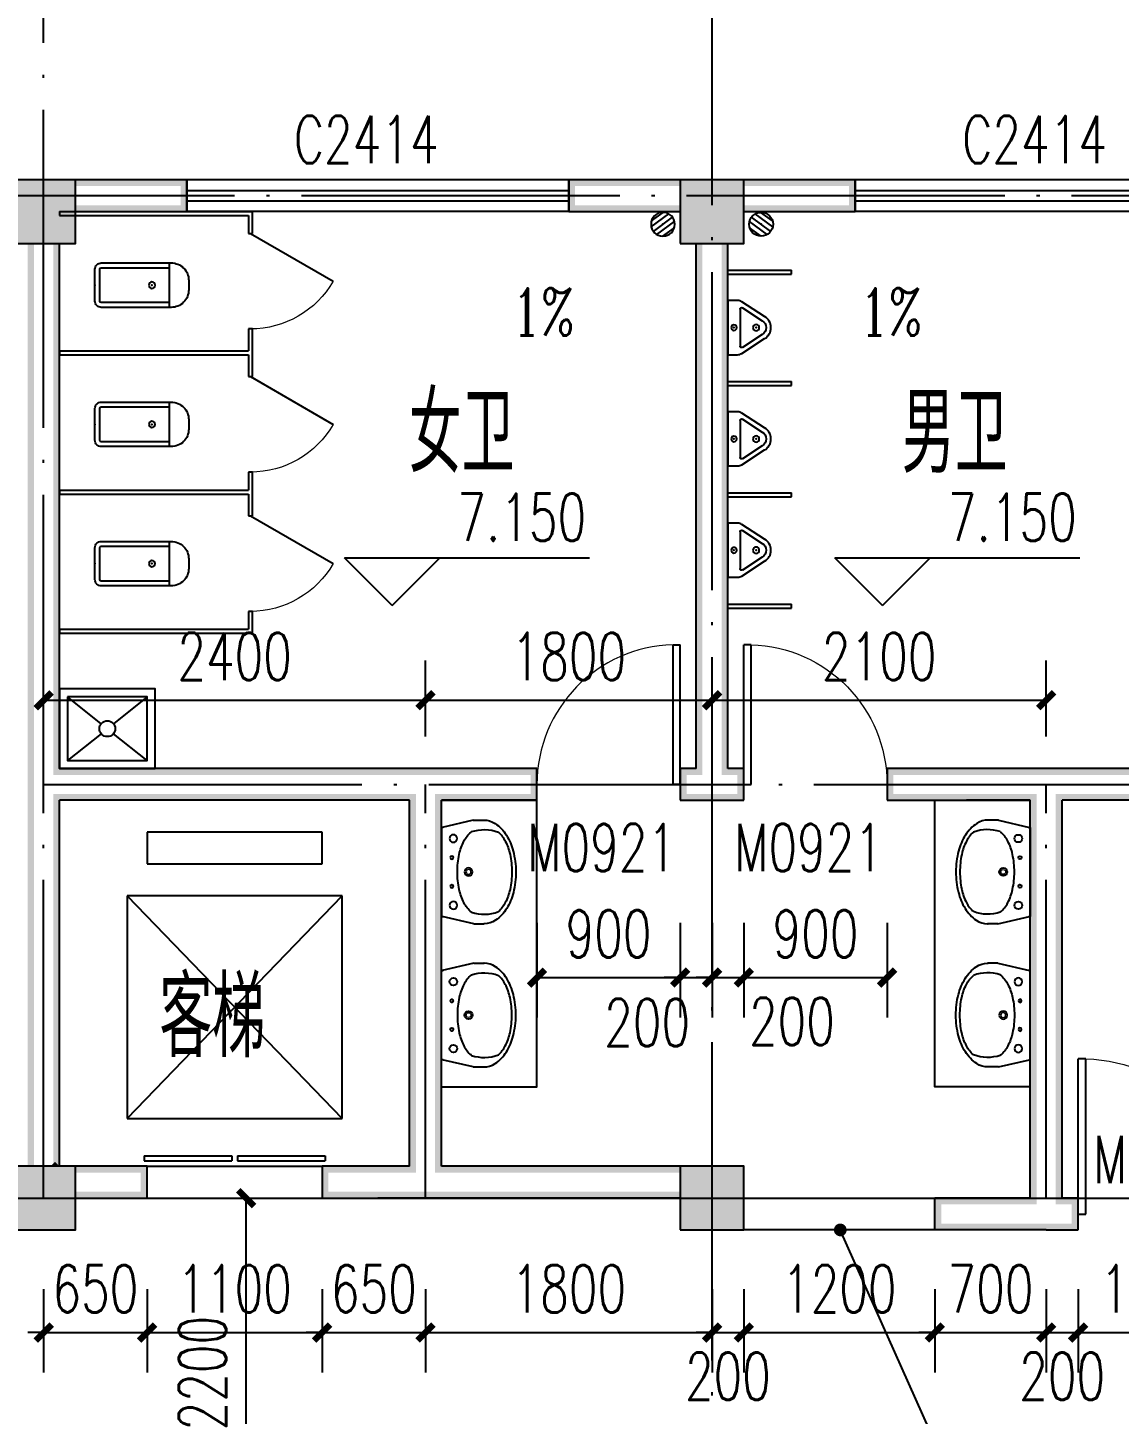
# Model space of a CAD drawing. Extents: x 5904849 to 6011887, y -826029 to -177002.
# Drawn here: x 5933714 to 5940573, y -473960 to -465246 of the extents above; entities that cross this region are included whole.
import ezdxf

# ---------------------------------------------------------------- set-up
doc = ezdxf.new("R2010")
doc.units = 0
doc.header["$LTSCALE"] = 1000
doc.header["$MEASUREMENT"] = 0
doc.linetypes.add('DOTE', pattern=[2.42, 2, -0.2, 0.02, -0.2])
doc.layers.get('0').update_dxf_attribs({"linetype": 'CONTINUOUS'})
doc.layers.get('Defpoints').update_dxf_attribs({"linetype": 'CONTINUOUS'})
for name, color, linetype in [('COLUMN', 9, 'CONTINUOUS'), ('DIM_ELEV', 3, 'CONTINUOUS'), ('DIM_LEAD', 3, 'CONTINUOUS'), ('DIM_SYMB', 3, 'CONTINUOUS'), ('DOTE', 252, 'CONTINUOUS'), ('LATRINE', 6, 'CONTINUOUS'), ('LVTRY', 6, 'CONTINUOUS'), ('PUB_DIM', 3, 'CONTINUOUS'), ('PUB_HATCH', 8, 'CONTINUOUS'), ('PUB_TEXT', 7, 'CONTINUOUS'), ('PUB_WALL', 9, 'CONTINUOUS'), ('STAIR', 5, 'CONTINUOUS'), ('WALL', 2, 'CONTINUOUS'), ('WINDOW', 4, 'CONTINUOUS'), ('WINDOW_TEXT', 7, 'CONTINUOUS'), ('排水', 221, 'CONTINUOUS')]:
    doc.layers.add(name, color=color, linetype=linetype)
doc.styles.add('_TCH_AXIS', font='COMPLEX', dxfattribs={"bigfont": 'GBCBIG'})
doc.styles.add('_TCH_DIM', font='SIMPLEX', dxfattribs={"bigfont": 'GBCBIG'})
doc.styles.add('_TCH_DIM_T3', font='SIMPLEX', dxfattribs={"width": 0.705882, "bigfont": 'GBCBIG'})
doc.styles.add('_TCH_WINDOW', font='SIMPLEX', dxfattribs={"height": 3.5, "bigfont": 'GBCBIG'})
doc.styles.add('schuco', font='sceie.shx', dxfattribs={"width": 0.7, "bigfont": 'sceic.shx'})
doc.dimstyles.new('_TCH_ARCH&&100', dxfattribs={"dimtxt": 297.5, "dimasz": 100, "dimexe": 250, "dimexo": 300, "dimgap": 126.25, "dimtad": 1, "dimdec": 0, "dimzin": 0, "dimdsep": 46, "dimtxsty": '_TCH_DIM_T3', "dimblk": 'ARCHTICK', "dimcen": 0.09, "dimclrt": 7, "dimazin": 2, "dimtfac": 1, "dimtdec": 0, "dimtix": 1, "dimtmove": 2, "dimatfit": 3, "dimfxl": 0, "dimtolj": 1, "dimtzin": 0, "dimarcsym": 0})

# ---------------------------------------------------------------- blocks, each defined once
blk = doc.blocks.new('_ArchTick')
at = {"color": 0, "linetype": 'ByBlock', "const_width": 0.4}
blk.add_lwpolyline([(-0.5, -0.5), (0.5, 0.5)], dxfattribs=at)
blk = doc.blocks.new('*D868')
at = {"layer": 'Defpoints', "color": 0}
for p in [(5934464.3, -472601.4), (5935087.5, -472601.4), (5934464.3, -474801.4)]:
    blk.add_point(p, dxfattribs=at)
at = {"layer": 'PUB_DIM', "color": 0, "lineweight": -2}
for p, q in [((5934764.3, -472601.4), (5935337.5, -472601.4)), ((5935087.5, -474801.4), (5935087.5, -472601.4)), ((5934764.3, -474801.4), (5935337.5, -474801.4))]:
    blk.add_line(p, q, dxfattribs=at)
at = {"layer": 'PUB_DIM', "color": 0, "lineweight": -2, "xscale": 100, "yscale": 100, "zscale": 100}
for p, rotation in [((5935087.5, -472601.4), 90), ((5935087.5, -474801.4), 270)]:
    blk.add_blockref('_ArchTick', p, dxfattribs=dict(at, rotation=rotation))
at = {"layer": 'PUB_DIM', "color": 7, "insert": (5934812.5, -473701.4), "char_height": 297.5, "attachment_point": 5, "rotation": 90, "style": '_TCH_DIM_T3'}
blk.add_mtext('\\A1;2200', dxfattribs=at)
blk = doc.blocks.new('*D881')
at = {"layer": 'Defpoints', "color": 0}
for p in [(5933814.3, -472872.9), (5934464.3, -472872.9), (5934464.3, -473446.3)]:
    blk.add_point(p, dxfattribs=at)
at = {"layer": 'PUB_DIM', "color": 0, "lineweight": -2}
for p, q in [((5933814.3, -473172.9), (5933814.3, -473696.3)), ((5934464.3, -473172.9), (5934464.3, -473696.3)), ((5933814.3, -473446.3), (5933714.3, -473446.3)), ((5933814.3, -473446.3), (5934464.3, -473446.3)), ((5934464.3, -473446.3), (5934564.3, -473446.3))]:
    blk.add_line(p, q, dxfattribs=at)
at = {"layer": 'PUB_DIM', "color": 0, "lineweight": -2, "xscale": 100, "yscale": 100, "zscale": 100}
blk.add_blockref('_ArchTick', (5933814.3, -473446.3), dxfattribs=at)
at = {"layer": 'PUB_DIM', "color": 0, "lineweight": -2, "xscale": 100, "yscale": 100, "zscale": 100, "rotation": 180}
blk.add_blockref('_ArchTick', (5934464.3, -473446.3), dxfattribs=at)
at = {"layer": 'PUB_DIM', "color": 7, "insert": (5934139.3, -473171.3), "char_height": 297.5, "attachment_point": 5, "style": '_TCH_DIM_T3'}
blk.add_mtext('\\A1;650', dxfattribs=at)
blk = doc.blocks.new('*D882')
at = {"layer": 'Defpoints', "color": 0}
for p in [(5934464.3, -472872.9), (5935564.3, -472872.9), (5935564.3, -473446.3)]:
    blk.add_point(p, dxfattribs=at)
at = {"layer": 'PUB_DIM', "color": 0, "lineweight": -2}
for p, q in [((5934464.3, -473172.9), (5934464.3, -473696.3)), ((5935564.3, -473172.9), (5935564.3, -473696.3)), ((5934464.3, -473446.3), (5935564.3, -473446.3))]:
    blk.add_line(p, q, dxfattribs=at)
at = {"layer": 'PUB_DIM', "color": 0, "lineweight": -2, "xscale": 100, "yscale": 100, "zscale": 100, "rotation": 180}
blk.add_blockref('_ArchTick', (5934464.3, -473446.3), dxfattribs=at)
at = {"layer": 'PUB_DIM', "color": 0, "lineweight": -2, "xscale": 100, "yscale": 100, "zscale": 100}
blk.add_blockref('_ArchTick', (5935564.3, -473446.3), dxfattribs=at)
at = {"layer": 'PUB_DIM', "color": 7, "insert": (5935014.3, -473171.3), "char_height": 297.5, "attachment_point": 5, "style": '_TCH_DIM_T3'}
blk.add_mtext('\\A1;1100', dxfattribs=at)
blk = doc.blocks.new('*D883')
at = {"layer": 'Defpoints', "color": 0}
for p in [(5935564.3, -472872.9), (5936214.3, -472872.9), (5936214.3, -473446.3)]:
    blk.add_point(p, dxfattribs=at)
at = {"layer": 'PUB_DIM', "color": 0, "lineweight": -2}
for p, q in [((5935564.3, -473172.9), (5935564.3, -473696.3)), ((5936214.3, -473172.9), (5936214.3, -473696.3)), ((5935564.3, -473446.3), (5935464.3, -473446.3)), ((5935564.3, -473446.3), (5936214.3, -473446.3)), ((5936214.3, -473446.3), (5936314.3, -473446.3))]:
    blk.add_line(p, q, dxfattribs=at)
at = {"layer": 'PUB_DIM', "color": 0, "lineweight": -2, "xscale": 100, "yscale": 100, "zscale": 100}
blk.add_blockref('_ArchTick', (5935564.3, -473446.3), dxfattribs=at)
at = {"layer": 'PUB_DIM', "color": 0, "lineweight": -2, "xscale": 100, "yscale": 100, "zscale": 100, "rotation": 180}
blk.add_blockref('_ArchTick', (5936214.3, -473446.3), dxfattribs=at)
at = {"layer": 'PUB_DIM', "color": 7, "insert": (5935889.3, -473171.3), "char_height": 297.5, "attachment_point": 5, "style": '_TCH_DIM_T3'}
blk.add_mtext('\\A1;650', dxfattribs=at)
blk = doc.blocks.new('*D884')
at = {"layer": 'Defpoints', "color": 0}
for p in [(5936214.3, -472872.9), (5938014.3, -472872.9), (5938014.3, -473446.3)]:
    blk.add_point(p, dxfattribs=at)
at = {"layer": 'PUB_DIM', "color": 0, "lineweight": -2}
for p, q in [((5936214.3, -473172.9), (5936214.3, -473696.3)), ((5938014.3, -473172.9), (5938014.3, -473696.3)), ((5936214.3, -473446.3), (5938014.3, -473446.3))]:
    blk.add_line(p, q, dxfattribs=at)
at = {"layer": 'PUB_DIM', "color": 0, "lineweight": -2, "xscale": 100, "yscale": 100, "zscale": 100, "rotation": 180}
blk.add_blockref('_ArchTick', (5936214.3, -473446.3), dxfattribs=at)
at = {"layer": 'PUB_DIM', "color": 0, "lineweight": -2, "xscale": 100, "yscale": 100, "zscale": 100}
blk.add_blockref('_ArchTick', (5938014.3, -473446.3), dxfattribs=at)
at = {"layer": 'PUB_DIM', "color": 7, "insert": (5937114.3, -473171.3), "char_height": 297.5, "attachment_point": 5, "style": '_TCH_DIM_T3'}
blk.add_mtext('\\A1;1800', dxfattribs=at)
blk = doc.blocks.new('*D885')
at = {"layer": 'Defpoints', "color": 0}
for p in [(5938014.3, -472872.9), (5938214.3, -472872.9), (5938214.3, -473446.3)]:
    blk.add_point(p, dxfattribs=at)
at = {"layer": 'PUB_DIM', "color": 0, "lineweight": -2}
for p, q in [((5938014.3, -473172.9), (5938014.3, -473696.3)), ((5938214.3, -473172.9), (5938214.3, -473696.3)), ((5938014.3, -473446.3), (5937914.3, -473446.3)), ((5938014.3, -473446.3), (5938214.3, -473446.3)), ((5938214.3, -473446.3), (5938314.3, -473446.3))]:
    blk.add_line(p, q, dxfattribs=at)
at = {"layer": 'PUB_DIM', "color": 0, "lineweight": -2, "xscale": 100, "yscale": 100, "zscale": 100}
blk.add_blockref('_ArchTick', (5938014.3, -473446.3), dxfattribs=at)
at = {"layer": 'PUB_DIM', "color": 0, "lineweight": -2, "xscale": 100, "yscale": 100, "zscale": 100, "rotation": 180}
blk.add_blockref('_ArchTick', (5938214.3, -473446.3), dxfattribs=at)
at = {"layer": 'PUB_DIM', "color": 7, "insert": (5938114.3, -473721.3), "char_height": 297.5, "attachment_point": 5, "style": '_TCH_DIM_T3'}
blk.add_mtext('\\A1;200', dxfattribs=at)
blk = doc.blocks.new('*D886')
at = {"layer": 'Defpoints', "color": 0}
for p in [(5938214.3, -472872.9), (5939414.3, -472872.9), (5939414.3, -473446.3)]:
    blk.add_point(p, dxfattribs=at)
at = {"layer": 'PUB_DIM', "color": 0, "lineweight": -2}
for p, q in [((5938214.3, -473172.9), (5938214.3, -473696.3)), ((5939414.3, -473172.9), (5939414.3, -473696.3)), ((5938214.3, -473446.3), (5939414.3, -473446.3))]:
    blk.add_line(p, q, dxfattribs=at)
at = {"layer": 'PUB_DIM', "color": 0, "lineweight": -2, "xscale": 100, "yscale": 100, "zscale": 100, "rotation": 180}
blk.add_blockref('_ArchTick', (5938214.3, -473446.3), dxfattribs=at)
at = {"layer": 'PUB_DIM', "color": 0, "lineweight": -2, "xscale": 100, "yscale": 100, "zscale": 100}
blk.add_blockref('_ArchTick', (5939414.3, -473446.3), dxfattribs=at)
at = {"layer": 'PUB_DIM', "color": 7, "insert": (5938814.3, -473171.3), "char_height": 297.5, "attachment_point": 5, "style": '_TCH_DIM_T3'}
blk.add_mtext('\\A1;1200', dxfattribs=at)
blk = doc.blocks.new('*D887')
at = {"layer": 'Defpoints', "color": 0}
for p in [(5939414.3, -472872.9), (5940114.3, -472872.9), (5940114.3, -473446.3)]:
    blk.add_point(p, dxfattribs=at)
at = {"layer": 'PUB_DIM', "color": 0, "lineweight": -2}
for p, q in [((5939414.3, -473172.9), (5939414.3, -473696.3)), ((5940114.3, -473172.9), (5940114.3, -473696.3)), ((5939414.3, -473446.3), (5939314.3, -473446.3)), ((5939414.3, -473446.3), (5940114.3, -473446.3)), ((5940114.3, -473446.3), (5940214.3, -473446.3))]:
    blk.add_line(p, q, dxfattribs=at)
at = {"layer": 'PUB_DIM', "color": 0, "lineweight": -2, "xscale": 100, "yscale": 100, "zscale": 100}
blk.add_blockref('_ArchTick', (5939414.3, -473446.3), dxfattribs=at)
at = {"layer": 'PUB_DIM', "color": 0, "lineweight": -2, "xscale": 100, "yscale": 100, "zscale": 100, "rotation": 180}
blk.add_blockref('_ArchTick', (5940114.3, -473446.3), dxfattribs=at)
at = {"layer": 'PUB_DIM', "color": 7, "insert": (5939764.3, -473171.3), "char_height": 297.5, "attachment_point": 5, "style": '_TCH_DIM_T3'}
blk.add_mtext('\\A1;700', dxfattribs=at)
blk = doc.blocks.new('*D888')
at = {"layer": 'Defpoints', "color": 0}
for p in [(5940114.3, -472872.9), (5940314.3, -472872.9), (5940314.3, -473446.3)]:
    blk.add_point(p, dxfattribs=at)
at = {"layer": 'PUB_DIM', "color": 0, "lineweight": -2}
for p, q in [((5940114.3, -473172.9), (5940114.3, -473696.3)), ((5940314.3, -473172.9), (5940314.3, -473696.3)), ((5940114.3, -473446.3), (5940014.3, -473446.3)), ((5940114.3, -473446.3), (5940314.3, -473446.3)), ((5940314.3, -473446.3), (5940414.3, -473446.3))]:
    blk.add_line(p, q, dxfattribs=at)
at = {"layer": 'PUB_DIM', "color": 0, "lineweight": -2, "xscale": 100, "yscale": 100, "zscale": 100}
blk.add_blockref('_ArchTick', (5940114.3, -473446.3), dxfattribs=at)
at = {"layer": 'PUB_DIM', "color": 0, "lineweight": -2, "xscale": 100, "yscale": 100, "zscale": 100, "rotation": 180}
blk.add_blockref('_ArchTick', (5940314.3, -473446.3), dxfattribs=at)
at = {"layer": 'PUB_DIM', "color": 7, "insert": (5940214.3, -473721.3), "char_height": 297.5, "attachment_point": 5, "style": '_TCH_DIM_T3'}
blk.add_mtext('\\A1;200', dxfattribs=at)
blk = doc.blocks.new('*D889')
at = {"layer": 'Defpoints', "color": 0}
for p in [(5940314.3, -472872.9), (5941314.3, -472872.9), (5941314.3, -473446.3)]:
    blk.add_point(p, dxfattribs=at)
at = {"layer": 'PUB_DIM', "color": 0, "lineweight": -2}
for p, q in [((5940314.3, -473172.9), (5940314.3, -473696.3)), ((5941314.3, -473172.9), (5941314.3, -473696.3)), ((5940314.3, -473446.3), (5941314.3, -473446.3))]:
    blk.add_line(p, q, dxfattribs=at)
at = {"layer": 'PUB_DIM', "color": 0, "lineweight": -2, "xscale": 100, "yscale": 100, "zscale": 100, "rotation": 180}
blk.add_blockref('_ArchTick', (5940314.3, -473446.3), dxfattribs=at)
at = {"layer": 'PUB_DIM', "color": 0, "lineweight": -2, "xscale": 100, "yscale": 100, "zscale": 100}
blk.add_blockref('_ArchTick', (5941314.3, -473446.3), dxfattribs=at)
at = {"layer": 'PUB_DIM', "color": 7, "insert": (5940814.3, -473171.3), "char_height": 297.5, "attachment_point": 5, "style": '_TCH_DIM_T3'}
blk.add_mtext('\\A1;1000', dxfattribs=at)
blk = doc.blocks.new('*D942')
at = {"layer": 'Defpoints', "color": 0}
for p in [(5936914.3, -470571.8), (5937814.3, -470571.8), (5937814.3, -471215.5)]:
    blk.add_point(p, dxfattribs=at)
at = {"layer": 'PUB_DIM', "color": 0, "lineweight": -2}
for p, q in [((5936914.3, -470871.8), (5936914.3, -471465.5)), ((5937814.3, -470871.8), (5937814.3, -471465.5)), ((5936914.3, -471215.5), (5937814.3, -471215.5))]:
    blk.add_line(p, q, dxfattribs=at)
at = {"layer": 'PUB_DIM', "color": 0, "lineweight": -2, "xscale": 100, "yscale": 100, "zscale": 100, "rotation": 180}
blk.add_blockref('_ArchTick', (5936914.3, -471215.5), dxfattribs=at)
at = {"layer": 'PUB_DIM', "color": 0, "lineweight": -2, "xscale": 100, "yscale": 100, "zscale": 100}
blk.add_blockref('_ArchTick', (5937814.3, -471215.5), dxfattribs=at)
at = {"layer": 'PUB_DIM', "color": 7, "insert": (5937364.3, -470940.5), "char_height": 297.5, "attachment_point": 5, "style": '_TCH_DIM_T3'}
blk.add_mtext('\\A1;900', dxfattribs=at)
blk = doc.blocks.new('*D943')
at = {"layer": 'Defpoints', "color": 0}
for p in [(5937814.3, -470571.8), (5938014.3, -470571.8), (5938014.3, -471215.5)]:
    blk.add_point(p, dxfattribs=at)
at = {"layer": 'PUB_DIM', "color": 0, "lineweight": -2}
for p, q in [((5937814.3, -470871.8), (5937814.3, -471465.5)), ((5938014.3, -470871.8), (5938014.3, -471465.5)), ((5937814.3, -471215.5), (5937714.3, -471215.5)), ((5937814.3, -471215.5), (5938014.3, -471215.5)), ((5938014.3, -471215.5), (5938114.3, -471215.5))]:
    blk.add_line(p, q, dxfattribs=at)
at = {"layer": 'PUB_DIM', "color": 0, "lineweight": -2, "xscale": 100, "yscale": 100, "zscale": 100}
blk.add_blockref('_ArchTick', (5937814.3, -471215.5), dxfattribs=at)
at = {"layer": 'PUB_DIM', "color": 0, "lineweight": -2, "xscale": 100, "yscale": 100, "zscale": 100, "rotation": 180}
blk.add_blockref('_ArchTick', (5938014.3, -471215.5), dxfattribs=at)
at = {"layer": 'PUB_DIM', "color": 7, "insert": (5937606.2, -471498.6), "char_height": 297.5, "attachment_point": 5, "style": '_TCH_DIM_T3'}
blk.add_mtext('\\A1;200', dxfattribs=at)
blk = doc.blocks.new('*D944')
at = {"layer": 'Defpoints', "color": 0}
for p in [(5938014.3, -470571.8), (5938214.3, -470571.8), (5938214.3, -471215.5)]:
    blk.add_point(p, dxfattribs=at)
at = {"layer": 'PUB_DIM', "color": 0, "lineweight": -2}
for p, q in [((5938014.3, -470871.8), (5938014.3, -471465.5)), ((5938214.3, -470871.8), (5938214.3, -471465.5)), ((5938014.3, -471215.5), (5937914.3, -471215.5)), ((5938014.3, -471215.5), (5938214.3, -471215.5)), ((5938214.3, -471215.5), (5938314.3, -471215.5))]:
    blk.add_line(p, q, dxfattribs=at)
at = {"layer": 'PUB_DIM', "color": 0, "lineweight": -2, "xscale": 100, "yscale": 100, "zscale": 100}
blk.add_blockref('_ArchTick', (5938014.3, -471215.5), dxfattribs=at)
at = {"layer": 'PUB_DIM', "color": 0, "lineweight": -2, "xscale": 100, "yscale": 100, "zscale": 100, "rotation": 180}
blk.add_blockref('_ArchTick', (5938214.3, -471215.5), dxfattribs=at)
at = {"layer": 'PUB_DIM', "color": 7, "insert": (5938516.6, -471490.5), "char_height": 297.5, "attachment_point": 5, "style": '_TCH_DIM_T3'}
blk.add_mtext('\\A1;200', dxfattribs=at)
blk = doc.blocks.new('*D945')
at = {"layer": 'Defpoints', "color": 0}
for p in [(5938214.3, -470571.8), (5939114.3, -470571.8), (5939114.3, -471215.5)]:
    blk.add_point(p, dxfattribs=at)
at = {"layer": 'PUB_DIM', "color": 0, "lineweight": -2}
for p, q in [((5938214.3, -470871.8), (5938214.3, -471465.5)), ((5939114.3, -470871.8), (5939114.3, -471465.5)), ((5938214.3, -471215.5), (5939114.3, -471215.5))]:
    blk.add_line(p, q, dxfattribs=at)
at = {"layer": 'PUB_DIM', "color": 0, "lineweight": -2, "xscale": 100, "yscale": 100, "zscale": 100, "rotation": 180}
blk.add_blockref('_ArchTick', (5938214.3, -471215.5), dxfattribs=at)
at = {"layer": 'PUB_DIM', "color": 0, "lineweight": -2, "xscale": 100, "yscale": 100, "zscale": 100}
blk.add_blockref('_ArchTick', (5939114.3, -471215.5), dxfattribs=at)
at = {"layer": 'PUB_DIM', "color": 7, "insert": (5938664.3, -470940.5), "char_height": 297.5, "attachment_point": 5, "style": '_TCH_DIM_T3'}
blk.add_mtext('\\A1;900', dxfattribs=at)
blk = doc.blocks.new('*D955')
at = {"layer": 'Defpoints', "color": 0}
for p in [(5936214.3, -469472.4), (5933814.3, -470001.4), (5936214.3, -470001.4)]:
    blk.add_point(p, dxfattribs=at)
at = {"layer": 'PUB_DIM', "color": 0, "lineweight": -2}
for p, q in [((5933814.3, -469701.4), (5933814.3, -469222.4)), ((5936214.3, -469701.4), (5936214.3, -469222.4)), ((5933814.3, -469472.4), (5936214.3, -469472.4))]:
    blk.add_line(p, q, dxfattribs=at)
at = {"layer": 'PUB_DIM', "color": 0, "lineweight": -2, "xscale": 100, "yscale": 100, "zscale": 100, "rotation": 180}
blk.add_blockref('_ArchTick', (5933814.3, -469472.4), dxfattribs=at)
at = {"layer": 'PUB_DIM', "color": 0, "lineweight": -2, "xscale": 100, "yscale": 100, "zscale": 100}
blk.add_blockref('_ArchTick', (5936214.3, -469472.4), dxfattribs=at)
at = {"layer": 'PUB_DIM', "color": 7, "insert": (5935014.3, -469197.4), "char_height": 297.5, "attachment_point": 5, "style": '_TCH_DIM_T3'}
blk.add_mtext('\\A1;2400', dxfattribs=at)
blk = doc.blocks.new('*D956')
at = {"layer": 'Defpoints', "color": 0}
for p in [(5938014.3, -469472.4), (5936214.3, -470001.4), (5938014.3, -470001.4)]:
    blk.add_point(p, dxfattribs=at)
at = {"layer": 'PUB_DIM', "color": 0, "lineweight": -2}
for p, q in [((5936214.3, -469701.4), (5936214.3, -469222.4)), ((5938014.3, -469701.4), (5938014.3, -469222.4)), ((5936214.3, -469472.4), (5938014.3, -469472.4))]:
    blk.add_line(p, q, dxfattribs=at)
at = {"layer": 'PUB_DIM', "color": 0, "lineweight": -2, "xscale": 100, "yscale": 100, "zscale": 100, "rotation": 180}
blk.add_blockref('_ArchTick', (5936214.3, -469472.4), dxfattribs=at)
at = {"layer": 'PUB_DIM', "color": 0, "lineweight": -2, "xscale": 100, "yscale": 100, "zscale": 100}
blk.add_blockref('_ArchTick', (5938014.3, -469472.4), dxfattribs=at)
at = {"layer": 'PUB_DIM', "color": 7, "insert": (5937114.3, -469197.4), "char_height": 297.5, "attachment_point": 5, "style": '_TCH_DIM_T3'}
blk.add_mtext('\\A1;1800', dxfattribs=at)
blk = doc.blocks.new('*D957')
at = {"layer": 'Defpoints', "color": 0}
for p in [(5940114.3, -469472.4), (5938014.3, -470001.4), (5940114.3, -470001.4)]:
    blk.add_point(p, dxfattribs=at)
at = {"layer": 'PUB_DIM', "color": 0, "lineweight": -2}
for p, q in [((5938014.3, -469701.4), (5938014.3, -469222.4)), ((5940114.3, -469701.4), (5940114.3, -469222.4)), ((5938014.3, -469472.4), (5940114.3, -469472.4))]:
    blk.add_line(p, q, dxfattribs=at)
at = {"layer": 'PUB_DIM', "color": 0, "lineweight": -2, "xscale": 100, "yscale": 100, "zscale": 100, "rotation": 180}
blk.add_blockref('_ArchTick', (5938014.3, -469472.4), dxfattribs=at)
at = {"layer": 'PUB_DIM', "color": 0, "lineweight": -2, "xscale": 100, "yscale": 100, "zscale": 100}
blk.add_blockref('_ArchTick', (5940114.3, -469472.4), dxfattribs=at)
at = {"layer": 'PUB_DIM', "color": 7, "insert": (5939064.3, -469197.4), "char_height": 297.5, "attachment_point": 5, "style": '_TCH_DIM_T3'}
blk.add_mtext('\\A1;2100', dxfattribs=at)
blk = doc.blocks.new('_FZH')
blk.add_lwpolyline([(-0.5, -0.5), (0.5, -0.5), (0.5, 0.5), (-0.5, 0.5)], close=True)
at = {"layer": 'PUB_HATCH'}
blk.add_solid([(-0.5, -0.5), (0.5, -0.5), (-0.5, 0.5), (0.5, 0.5)], dxfattribs=at)
blk = doc.blocks.new('$DorLib2D$00000001')
for p, q in [((0.45, 0.975), (0.5, 0.975)), ((0.45, 0), (0.45, 0.975)), ((0.5, 0), (0.5, 0.975)), ((0.5, 0), (0.45, 0))]:
    blk.add_line(p, q)
at = {"lineweight": 13}
blk.add_arc((0.475, 0), 0.975, 91.46928, 180, dxfattribs=at)
blk = doc.blocks.new('$WINLIB2D$00000001')
at = {"color": 0}
for points in [[(-0.5, 0.5), (-0.5, -0.5)], [(-0.5, 0.5), (0.5, 0.5)], [(0.5, -0.5), (0.5, 0.5)], [(0.5, 0.1667), (-0.5, 0.1667)], [(0.5, -0.1667), (-0.5, -0.1667)], [(-0.5, -0.5), (0.5, -0.5)]]:
    blk.add_lwpolyline(points, dxfattribs=at)
blk = doc.blocks.new('$TCHSYS$LDOR22D')
for p, q in [((-0.5167, 0.8333), (-0.0167, 0.8333)), ((-0.5167, 0.8333), (-0.5167, 0.6667)), ((-0.0167, 0.8333), (-0.0167, 0.6667)), ((0.0167, 0.8333), (0.0167, 0.6667)), ((0.0167, 0.8333), (0.5167, 0.8333)), ((0.5167, 0.8333), (0.5167, 0.6667)), ((-0.5167, 0.6667), (-0.0167, 0.6667)), ((0.0167, 0.6667), (0.5167, 0.6667)), ((-0.5, 0.5), (0.5, 0.5))]:
    blk.add_line(p, q)
blk = doc.blocks.new('_LV12')
for p, q in [((-250, -50), (-39, -218.8)), ((39, -218.8), (250, -50)), ((-250, -450), (-39, -281.2)), ((39, -281.2), (250, -450))]:
    blk.add_line(p, q)
for points in [[(300, -500), (300, 0), (-300, 0), (-300, -500)], [(250, -450), (250, -50), (-250, -50), (-250, -450)]]:
    blk.add_lwpolyline(points, close=True)
blk.add_circle((0, -250), 50)
blk = doc.blocks.new('$plan$00000344')
for p, q in [((-280, -10), (-280, 0)), ((280, 0), (280, -10)), ((-250.5, -188.9), (-250.5, -185.7)), ((-247.8, -182.8), (-250.2, -184.9))]:
    blk.add_line(p, q)
for points in [[(-280, 0), (280, 0)], [(-325.7, -199.5), (-280, -5)], [(325.7, -203.7), (280, -5)]]:
    blk.add_lwpolyline(points)
for points in [[(253, -188.3, 0.098208), (193.2, -140.8, 0.066287), (110.4, -111.4, 0.052428), (0, -99.8, 0.052428), (-110.4, -111.4, 0.066287), (-193.2, -140.8, 0.093876), (-250.8, -185.7, 0.171377)], [(-325.7, -199.5, 0.008223), (-325.7, -203.7, 0.149285)], [(-325.7, -265.7, 0.149285), (-304.4, -336.6, 0.107079), (-230.9, -407.7, 0.075625), (-131, -450.5, 0.062436), (-0.8, -467.3, 0.062436), (129.6, -451.5, 0.075625), (229.8, -409.6, 0.107079), (303.8, -339.1, 0.149285), (325.7, -268.3, 0.005205), (325.7, -265.7, 0.086596)], [(-249.5, -357.7, 0.091341), (-193.2, -401.2, 0.066287), (-110.4, -430.6, 0.052428), (0, -442.2, 0.052428), (110.4, -430.6, 0.066287), (193.2, -401.2, 0.091756), (249.7, -357.5, 0.171377)]]:
    blk.add_lwpolyline(points, format="xyb")
at = {"flags": 128}
for points in [[(-325.7, -203.7), (-325.7, -268.3)], [(325.7, -203.7), (325.7, -268.3)]]:
    blk.add_lwpolyline(points, dxfattribs=at)
for points in [[(-253, -188.3, 0.172546), (-249.7, -357.5, 0.726395)], [(253, -188.3, -0.172546), (249.7, -357.5, -0.726395)]]:
    blk.add_lwpolyline(points, format="xyb", dxfattribs=at)
for centre, radius in [((-210, -75), 24), ((-210, -75), 24), ((-210, -75), 24), ((-90, -65), 10), ((90, -65), 10), ((210, -75), 24), ((0, -170), 25)]:
    blk.add_circle(centre, radius)
at = {"lineweight": 13}
blk.add_circle((0, -170), 15, dxfattribs=at)
blk.add_arc((-249.5, -185.7), 1, 131.32236, 180)
blk = doc.blocks.new('$lvtry$00000200')
at = {"color": 0}
for p, q in [((-109.8, -40), (-109.8, -469.7)), ((99.8, -30), (-99.8, -30)), ((109.8, -469.7), (109.8, -40))]:
    blk.add_line(p, q, dxfattribs=at)
blk.add_lwpolyline([(99.8, 0), (-99.8, 0, 0.414214), (-139.8, -40), (-139.8, -479.7, 0.414214), (-29.8, -589.7), (29.8, -589.7, 0.414214), (139.8, -479.7), (139.8, -40, 0.414214)], format="xyb", close=True, dxfattribs=at)
blk.add_lwpolyline([(139.8, -469.7), (-139.8, -469.7)], dxfattribs=at)
blk.add_circle((0, -358.6), 20, dxfattribs=at)
for centre, start, end in [((-99.8, -40), 90, 180), ((99.8, -40), 0, 90)]:
    blk.add_arc(centre, 10, start, end, dxfattribs=at)
for p in [(0, 0), (0, -358.6)]:
    blk.add_point(p, dxfattribs=at)
blk = doc.blocks.new('$TCHSYS$APDOOR2D')
blk.add_line((0.5, 0), (0, 0.866))
at = {"lineweight": 13}
blk.add_arc((0.5, 0), 1, 120, 180, dxfattribs=at)
blk = doc.blocks.new('$lvtry$00000221')
at = {"color": 0}
for p, q in [((-115.8, -76), (115.8, -76)), ((-124.2, -91.5), (-43.3, -215.6)), ((43.3, -215.6), (124.2, -91.5))]:
    blk.add_line(p, q, dxfattribs=at)
blk.add_lwpolyline([(69.3, -230.6, -0.57735), (-69.3, -230.6), (-161.9, -88.4, -0.145378), (-170, -61.1), (-170, 0), (170, 0), (170, -61.1, -0.145378), (161.9, -88.4)], format="xyb", close=True, dxfattribs=at)
for centre, radius in [((0, -38), 17.7), ((0, -177), 20)]:
    blk.add_circle(centre, radius, dxfattribs=at)
for centre, radius, start, end in [((-115.8, -86), 10, 90, 213.0863), ((115.8, -86), 10, 326.9137, 90), ((0, -190.6), 50, 210, 330)]:
    blk.add_arc(centre, radius, start, end, dxfattribs=at)
for p in [(0, -38), (0, -177)]:
    blk.add_point(p, dxfattribs=at)
blk = doc.blocks.new('$lvtry$00000171')
at = {"layer": '排水'}
for p, q in [((-74.2, 10.6), (-10.6, 74.2)), ((-69.8, -27.4), (27.4, 69.8)), ((-53, -53), (53, 53)), ((-27.4, -69.8), (69.8, 27.4)), ((10.6, -74.2), (74.2, -10.6))]:
    blk.add_line(p, q, dxfattribs=at)
blk.add_circle((0, 0), 75, dxfattribs=at)
blk.add_point((0, 0), dxfattribs=at)

msp = doc.modelspace()

# ---------------------------------------------------------------- hatches: boundary and pattern name
at = {"layer": 'PUB_WALL', "linetype": 'ByBlock'}
for points in [[(5934014.3, -466201.4), (5933614.3, -466201.4), (5933654.3, -466241.4), (5933974.3, -466241.4)], [(5934014.3, -466601.4), (5934014.3, -466201.4), (5933974.3, -466241.4), (5933974.3, -466561.4)], [(5934014.3, -466201.4), (5934014.3, -466241.4), (5934674.3, -466241.4), (5934714.3, -466201.4)], [(5934714.3, -466401.4), (5934714.3, -466201.4), (5934674.3, -466241.4), (5934674.3, -466361.4)], [(5937814.3, -466241.4), (5937814.3, -466201.4), (5937114.3, -466201.4), (5937154.3, -466241.4)], [(5937114.3, -466201.4), (5937114.3, -466401.4), (5937154.3, -466361.4), (5937154.3, -466241.4)], [(5938214.3, -466201.4), (5937814.3, -466201.4), (5937854.3, -466241.4), (5938174.3, -466241.4)], [(5937814.3, -466201.4), (5937814.3, -466601.4), (5937854.3, -466561.4), (5937854.3, -466241.4)], [(5938214.3, -466601.4), (5938214.3, -466201.4), (5938174.3, -466241.4), (5938174.3, -466561.4)], [(5938214.3, -466201.4), (5938214.3, -466241.4), (5938874.3, -466241.4), (5938914.3, -466201.4)], [(5938914.3, -466401.4), (5938914.3, -466201.4), (5938874.3, -466241.4), (5938874.3, -466361.4)], [(5934014.3, -466361.4), (5934014.3, -466401.4), (5934714.3, -466401.4), (5934674.3, -466361.4)], [(5937814.3, -466401.4), (5937814.3, -466361.4), (5937154.3, -466361.4), (5937114.3, -466401.4)], [(5938214.3, -466361.4), (5938214.3, -466401.4), (5938914.3, -466401.4), (5938874.3, -466361.4)], [(5933614.3, -466601.4), (5934014.3, -466601.4), (5933974.3, -466561.4), (5933654.3, -466561.4)], [(5933754.3, -466601.4), (5933714.3, -466601.4), (5933714.3, -470001.4), (5933754.3, -470001.4)], [(5933914.3, -466601.4), (5933874.3, -466601.4), (5933874.3, -469941.4), (5933914.3, -469901.4)], [(5937814.3, -466601.4), (5938214.3, -466601.4), (5938174.3, -466561.4), (5937854.3, -466561.4)], [(5937954.3, -466601.4), (5937914.3, -466601.4), (5937914.3, -469901.4), (5937954.3, -469941.4)], [(5938114.3, -466601.4), (5938074.3, -466601.4), (5938074.3, -469941.4), (5938114.3, -469901.4)], [(5935914.3, -469901.4), (5933914.3, -469901.4), (5933874.3, -469941.4), (5935914.3, -469941.4)], [(5936214.3, -469901.4), (5935914.3, -469901.4), (5935914.3, -469941.4), (5936214.3, -469941.4)], [(5936914.3, -469901.4), (5936214.3, -469901.4), (5936214.3, -469941.4), (5936874.3, -469941.4)], [(5936914.3, -470101.4), (5936914.3, -469901.4), (5936874.3, -469941.4), (5936874.3, -470061.4)], [(5937914.3, -469901.4), (5937814.3, -469901.4), (5937854.3, -469941.4), (5937954.3, -469941.4)], [(5937814.3, -469901.4), (5937814.3, -470101.4), (5937854.3, -470061.4), (5937854.3, -469941.4)], [(5938214.3, -469901.4), (5938114.3, -469901.4), (5938074.3, -469941.4), (5938174.3, -469941.4)], [(5938214.3, -470101.4), (5938214.3, -469901.4), (5938174.3, -469941.4), (5938174.3, -470061.4)], [(5939614.3, -469901.4), (5939114.3, -469901.4), (5939154.3, -469941.4), (5939614.3, -469941.4)], [(5939114.3, -469901.4), (5939114.3, -470101.4), (5939154.3, -470061.4), (5939154.3, -469941.4)], [(5940114.3, -469901.4), (5939614.3, -469901.4), (5939614.3, -469941.4), (5940114.3, -469941.4)], [(5942314.3, -469901.4), (5940114.3, -469901.4), (5940114.3, -469941.4), (5942354.3, -469941.4)], [(5933714.3, -472401.4), (5933754.3, -472401.4), (5933754.3, -470001.4), (5933714.3, -470001.4)], [(5935914.3, -470101.4), (5933914.3, -470101.4), (5933874.3, -470061.4), (5935914.3, -470061.4)], [(5933874.3, -472401.4), (5933914.3, -472401.4), (5933914.3, -470101.4), (5933874.3, -470061.4)], [(5936114.3, -470101.4), (5935914.3, -470101.4), (5935914.3, -470061.4), (5936154.3, -470061.4)], [(5936114.3, -472401.4), (5936114.3, -470101.4), (5936154.3, -470061.4), (5936154.3, -472441.4)], [(5936314.3, -472401.4), (5936314.3, -470101.4), (5936274.3, -470061.4), (5936274.3, -472441.4)], [(5936314.3, -470101.4), (5936914.3, -470101.4), (5936874.3, -470061.4), (5936274.3, -470061.4)], [(5937814.3, -470101.4), (5938014.3, -470101.4), (5938014.3, -470061.4), (5937854.3, -470061.4)], [(5938014.3, -470101.4), (5938214.3, -470101.4), (5938174.3, -470061.4), (5938014.3, -470061.4)], [(5939114.3, -470101.4), (5939614.3, -470101.4), (5939614.3, -470061.4), (5939154.3, -470061.4)], [(5940014.3, -470101.4), (5939614.3, -470101.4), (5939614.3, -470061.4), (5940054.3, -470061.4)], [(5940014.3, -472601.4), (5940014.3, -470101.4), (5940054.3, -470061.4), (5940054.3, -472641.4)], [(5940214.3, -472601.4), (5940214.3, -470101.4), (5940174.3, -470061.4), (5940174.3, -472641.4)], [(5942314.3, -470101.4), (5940214.3, -470101.4), (5940174.3, -470061.4), (5942354.3, -470061.4)], [(5934014.3, -472401.4), (5933614.3, -472401.4), (5933654.3, -472441.4), (5933974.3, -472441.4)], [(5933857.7, -472401.4), (5933914.3, -472401.4), (5933886, -472373.1)], [(5934014.3, -472801.4), (5934014.3, -472401.4), (5933974.3, -472441.4), (5933974.3, -472761.4)], [(5934014.3, -472401.4), (5934014.3, -472441.4), (5934424.3, -472441.4), (5934464.3, -472401.4)], [(5934464.3, -472601.4), (5934464.3, -472401.4), (5934424.3, -472441.4), (5934424.3, -472561.4)], [(5935914.3, -472401.4), (5935564.3, -472401.4), (5935604.3, -472441.4), (5935914.3, -472441.4)], [(5935564.3, -472401.4), (5935564.3, -472601.4), (5935604.3, -472561.4), (5935604.3, -472441.4)], [(5936114.3, -472401.4), (5935914.3, -472401.4), (5935914.3, -472441.4), (5936154.3, -472441.4)], [(5937814.3, -472441.4), (5937814.3, -472401.4), (5936314.3, -472401.4), (5936274.3, -472441.4)], [(5938214.3, -472401.4), (5937814.3, -472401.4), (5937854.3, -472441.4), (5938174.3, -472441.4)], [(5937814.3, -472401.4), (5937814.3, -472801.4), (5937854.3, -472761.4), (5937854.3, -472441.4)], [(5938214.3, -472801.4), (5938214.3, -472401.4), (5938174.3, -472441.4), (5938174.3, -472761.4)], [(5934014.3, -472561.4), (5934014.3, -472601.4), (5934464.3, -472601.4), (5934424.3, -472561.4)], [(5935564.3, -472601.4), (5935914.3, -472601.4), (5935914.3, -472561.4), (5935604.3, -472561.4)], [(5936214.3, -472601.4), (5935914.3, -472601.4), (5935914.3, -472561.4), (5936214.3, -472561.4)], [(5937814.3, -472601.4), (5937814.3, -472561.4), (5936214.3, -472561.4), (5936214.3, -472601.4)], [(5940014.3, -472601.4), (5939414.3, -472601.4), (5939414.3, -472641.4), (5940054.3, -472641.4)], [(5939414.3, -472801.4), (5939414.3, -472601.4), (5939454.3, -472601.4), (5939454.3, -472801.4)], [(5940314.3, -472601.4), (5940214.3, -472601.4), (5940174.3, -472641.4), (5940274.3, -472641.4)], [(5940314.3, -472801.4), (5940314.3, -472601.4), (5940274.3, -472641.4), (5940274.3, -472761.4)], [(5933614.3, -472801.4), (5934014.3, -472801.4), (5933974.3, -472761.4), (5933654.3, -472761.4)], [(5937814.3, -472801.4), (5938214.3, -472801.4), (5938174.3, -472761.4), (5937854.3, -472761.4)], [(5940114.3, -472801.4), (5939414.3, -472801.4), (5939414.3, -472761.4), (5940114.3, -472761.4)], [(5940114.3, -472801.4), (5940314.3, -472801.4), (5940274.3, -472761.4), (5940114.3, -472761.4)]]:
    msp.add_hatch(color=256, dxfattribs=at).paths.add_polyline_path(points)

# ---------------------------------------------------------------- linework, layer by layer
at = {"layer": 'DIM_ELEV', "color": 0}
for p, q in [((5936003.8, -468876.6), (5935703.8, -468576.6)), ((5935703.8, -468576.6), (5937244.1, -468576.6)), ((5936003.8, -468876.6), (5936303.8, -468576.6)), ((5939085.8, -468876.6), (5938785.8, -468576.6)), ((5938785.8, -468576.6), (5940326, -468576.6)), ((5939085.8, -468876.6), (5939385.8, -468576.6))]:
    msp.add_line(p, q, dxfattribs=at)
at = {"layer": 'DIM_LEAD', "const_width": 40}
msp.add_lwpolyline([(5938812.2, -472783.1, 1), (5938828.5, -472819.6, 1)], format="xyb", close=True, dxfattribs=at)
at = {"layer": 'DIM_SYMB'}
for points in [[(5937166, -466963.4, 0, 0, 0), (5937355.2, -466798.4, 80, 0, 0), (5937581.4, -466601.3, 0, 0, 0)], [(5938862.6, -466963.4, 0, 0, 0), (5938673.4, -466798.4, 80, 0, 0), (5938447.2, -466601.3, 0, 0, 0)]]:
    msp.add_lwpolyline(points, format="xyseb", dxfattribs=at)
at = {"layer": 'DOTE', "linetype": 'DOTE'}
for p, q in [((5933814.3, -472601.4), (5933814.3, -463801.4)), ((5938014.3, -483301.4), (5938014.3, -463801.4)), ((5920914.3, -466301.4), (5947914.3, -466301.4)), ((5933814.3, -470001.4), (5942314.3, -470001.4)), ((5936214.3, -472601.4), (5936214.3, -470001.4)), ((5940114.3, -472601.4), (5940114.3, -470001.4)), ((5920914.3, -472601.4), (5947914.3, -472601.4)), ((5922514.3, -472601.4), (5946314.3, -472601.4))]:
    msp.add_line(p, q, dxfattribs=at)
at = {"layer": 'LATRINE'}
for p, q in [((5933914.3, -466401.4), (5933914.3, -466426.4)), ((5933914.3, -466401.4), (5935126.8, -466401.4)), ((5933914.3, -466426.4), (5935101.8, -466426.4)), ((5935101.8, -466426.4), (5935101.8, -466538.9)), ((5935126.8, -466538.9), (5935126.8, -466401.4)), ((5935101.8, -466538.9), (5935126.8, -466538.9)), ((5938114.3, -466795.7), (5938114.3, -466770.7)), ((5938114.3, -466770.7), (5938514.3, -466770.7)), ((5938514.3, -466795.7), (5938514.3, -466770.7)), ((5938114.3, -466795.7), (5938514.3, -466795.7)), ((5935101.8, -467138.9), (5935101.8, -467276.4)), ((5935126.8, -467138.9), (5935101.8, -467138.9)), ((5935126.8, -467288.9), (5935126.8, -467138.9)), ((5933914.3, -467276.4), (5933914.3, -467301.4)), ((5933914.3, -467276.4), (5935101.8, -467276.4)), ((5933914.3, -467301.4), (5935101.8, -467301.4)), ((5935101.8, -467301.4), (5935101.8, -467438.9)), ((5935126.8, -467438.9), (5935126.8, -467288.9)), ((5935101.8, -467438.9), (5935126.8, -467438.9)), ((5938114.3, -467495.2), (5938114.3, -467470.2)), ((5938114.3, -467470.2), (5938514.3, -467470.2)), ((5938514.3, -467495.2), (5938514.3, -467470.2)), ((5938114.3, -467495.2), (5938514.3, -467495.2)), ((5935101.8, -468038.9), (5935101.8, -468151.4)), ((5935126.8, -468038.9), (5935101.8, -468038.9)), ((5935126.8, -468163.9), (5935126.8, -468038.9)), ((5933914.3, -468151.4), (5933914.3, -468176.4)), ((5933914.3, -468151.4), (5935101.8, -468151.4)), ((5933914.3, -468176.4), (5935101.8, -468176.4)), ((5935101.8, -468176.4), (5935101.8, -468313.9)), ((5935126.8, -468313.9), (5935126.8, -468163.9)), ((5938114.3, -468194.7), (5938114.3, -468169.7)), ((5938114.3, -468169.7), (5938514.3, -468169.7)), ((5938514.3, -468194.7), (5938514.3, -468169.7)), ((5938114.3, -468194.7), (5938514.3, -468194.7)), ((5935101.8, -468313.9), (5935126.8, -468313.9)), ((5938114.3, -468894.2), (5938114.3, -468869.2)), ((5938114.3, -468869.2), (5938514.3, -468869.2)), ((5938514.3, -468894.2), (5938514.3, -468869.2)), ((5935101.8, -468913.9), (5935101.8, -469026.4)), ((5935126.8, -468913.9), (5935101.8, -468913.9)), ((5935126.8, -469051.4), (5935126.8, -468913.9)), ((5938114.3, -468894.2), (5938514.3, -468894.2)), ((5933914.3, -469026.4), (5933914.3, -469051.4)), ((5933914.3, -469026.4), (5935101.8, -469026.4)), ((5933914.3, -469051.4), (5935126.8, -469051.4))]:
    msp.add_line(p, q, dxfattribs=at)
for points in [[(5936314.3, -471901.4), (5936914.3, -471901.4), (5936914.3, -470101.4), (5936314.3, -470101.4)], [(5940014.3, -471901.4), (5939414.3, -471901.4), (5939414.3, -470101.4), (5940014.3, -470101.4)]]:
    msp.add_lwpolyline(points, dxfattribs=at)
at = {"layer": 'PUB_DIM'}
msp.add_line((5939573.2, -474484.5), (5938820.3, -472801.4), dxfattribs=at)
at = {"layer": 'STAIR'}
for p, q in [((5935564.3, -470301.4), (5934464.3, -470301.4)), ((5934464.3, -470301.4), (5934464.3, -470501.4)), ((5935564.3, -470501.4), (5935564.3, -470301.4)), ((5934464.3, -470501.4), (5935564.3, -470501.4)), ((5934339.3, -472101.4), (5935689.3, -470701.4)), ((5934339.3, -470701.4), (5935689.3, -472101.4)), ((5935689.3, -470701.4), (5934339.3, -470701.4)), ((5934339.3, -470701.4), (5934339.3, -472101.4)), ((5935689.3, -472101.4), (5935689.3, -470701.4)), ((5934339.3, -472101.4), (5935689.3, -472101.4))]:
    msp.add_line(p, q, dxfattribs=at)
at = {"layer": 'WALL', "linetype": 'ByBlock'}
for p, q in [((5934714.3, -466201.4), (5934014.3, -466201.4)), ((5934714.3, -466401.4), (5934714.3, -466201.4)), ((5937814.3, -466201.4), (5937114.3, -466201.4)), ((5937114.3, -466201.4), (5937114.3, -466401.4)), ((5938914.3, -466201.4), (5938214.3, -466201.4)), ((5938914.3, -466401.4), (5938914.3, -466201.4)), ((5934014.3, -466401.4), (5934714.3, -466401.4)), ((5937114.3, -466401.4), (5937814.3, -466401.4)), ((5938214.3, -466401.4), (5938914.3, -466401.4)), ((5933914.3, -469901.4), (5933914.3, -466601.4)), ((5937914.3, -469901.4), (5937914.3, -466601.4)), ((5938114.3, -469901.4), (5938114.3, -466601.4)), ((5935914.3, -469901.4), (5933914.3, -469901.4)), ((5936214.3, -469901.4), (5935914.3, -469901.4)), ((5936914.3, -469901.4), (5936214.3, -469901.4)), ((5936914.3, -470101.4), (5936914.3, -469901.4)), ((5937914.3, -469901.4), (5937814.3, -469901.4)), ((5937814.3, -469901.4), (5937814.3, -470101.4)), ((5938214.3, -469901.4), (5938114.3, -469901.4)), ((5938214.3, -470101.4), (5938214.3, -469901.4)), ((5939614.3, -469901.4), (5939114.3, -469901.4)), ((5939114.3, -469901.4), (5939114.3, -470101.4)), ((5940114.3, -469901.4), (5939614.3, -469901.4)), ((5942314.3, -469901.4), (5940114.3, -469901.4)), ((5935914.3, -470101.4), (5933914.3, -470101.4)), ((5933914.3, -472401.4), (5933914.3, -470101.4)), ((5936114.3, -470101.4), (5935914.3, -470101.4)), ((5936114.3, -472401.4), (5936114.3, -470101.4)), ((5936314.3, -472401.4), (5936314.3, -470101.4)), ((5936314.3, -470101.4), (5936914.3, -470101.4)), ((5937814.3, -470101.4), (5938014.3, -470101.4)), ((5938014.3, -470101.4), (5938214.3, -470101.4)), ((5939114.3, -470101.4), (5939614.3, -470101.4)), ((5940014.3, -470101.4), (5939614.3, -470101.4)), ((5940014.3, -472601.4), (5940014.3, -470101.4)), ((5940214.3, -472601.4), (5940214.3, -470101.4)), ((5942314.3, -470101.4), (5940214.3, -470101.4)), ((5934464.3, -472401.4), (5934014.3, -472401.4)), ((5934464.3, -472601.4), (5934464.3, -472401.4)), ((5935914.3, -472401.4), (5935564.3, -472401.4)), ((5935564.3, -472401.4), (5935564.3, -472601.4)), ((5936114.3, -472401.4), (5935914.3, -472401.4)), ((5937814.3, -472401.4), (5936314.3, -472401.4)), ((5934014.3, -472601.4), (5934464.3, -472601.4)), ((5935564.3, -472601.4), (5935914.3, -472601.4)), ((5936214.3, -472601.4), (5935914.3, -472601.4)), ((5937814.3, -472601.4), (5936214.3, -472601.4)), ((5940014.3, -472601.4), (5939414.3, -472601.4)), ((5939414.3, -472801.4), (5939414.3, -472601.4)), ((5940314.3, -472601.4), (5940214.3, -472601.4)), ((5940314.3, -472801.4), (5940314.3, -472601.4)), ((5940114.3, -472801.4), (5939414.3, -472801.4)), ((5940114.3, -472801.4), (5940314.3, -472801.4))]:
    msp.add_line(p, q, dxfattribs=at)
at = {"layer": 'WINDOW'}
for p, q in [((5938214.3, -472601.4), (5939414.3, -472601.4)), ((5939414.3, -472801.4), (5938214.3, -472801.4))]:
    msp.add_line(p, q, dxfattribs=at)

# ---------------------------------------------------------------- block references
at = {"layer": 'COLUMN', "linetype": 'ByBlock', "xscale": 400, "yscale": 400, "zscale": 400}
for p in [(5933814.3, -466401.4), (5938014.3, -466401.4), (5933814.3, -472601.4), (5938014.3, -472601.4)]:
    msp.add_blockref('_FZH', p, dxfattribs=at)
at = {"layer": 'LATRINE', "xscale": -600, "yscale": 600, "zscale": 25, "rotation": 270}
for p in [(5935114.3, -466838.9), (5935114.3, -467738.9), (5935114.3, -468613.9)]:
    msp.add_blockref('$TCHSYS$APDOOR2D', p, dxfattribs=at)
at = {"layer": 'LATRINE', "yscale": -1, "rotation": 270}
msp.add_blockref('$plan$00000344', (5936314.3, -470551.4), dxfattribs=at)
at = {"layer": 'LATRINE', "xscale": -1, "yscale": -1, "rotation": 90}
msp.add_blockref('$plan$00000344', (5940014.3, -470551.4), dxfattribs=at)
at = {"layer": 'LATRINE', "rotation": 90}
msp.add_blockref('$plan$00000344', (5936314.3, -471451.4), dxfattribs=at)
at = {"layer": 'LATRINE', "xscale": -1, "rotation": 270}
msp.add_blockref('$plan$00000344', (5940014.3, -471451.4), dxfattribs=at)
at = {"layer": 'LVTRY', "yscale": -1}
for name, p, rotation in [('$lvtry$00000171', (5937706, -466481.3), 81.34549654432831), ('$lvtry$00000200', (5934136.4, -466863.9), 269.9999999999155), ('$lvtry$00000200', (5934136.4, -467738.9), 269.9999999999155), ('$lvtry$00000200', (5934136.4, -468613.9), 269.9999999999155)]:
    msp.add_blockref(name, p, dxfattribs=dict(at, rotation=rotation))
at = {"layer": 'LVTRY', "xscale": -1, "yscale": -1, "rotation": 278.6545034556717}
msp.add_blockref('$lvtry$00000171', (5938322.6, -466481.3), dxfattribs=at)
at = {"layer": 'LVTRY', "xscale": -1, "rotation": 90}
for p in [(5938114.3, -467130.8), (5938114.3, -467830.3), (5938114.3, -468529.8)]:
    msp.add_blockref('$lvtry$00000221', p, dxfattribs=at)
at = {"layer": 'LVTRY', "rotation": 180}
msp.add_blockref('_LV12', (5934214.3, -469901.4), dxfattribs=at)
at = {"layer": 'WINDOW', "linetype": 'ByBlock'}
ref = msp.add_blockref('$WINLIB2D$00000001', (5935914.3, -466301.4), dxfattribs=dict(at, xscale=-2400, yscale=-199.999998777872, zscale=-2400, rotation=6.839717893985902e-08))
ref.add_attrib('A', 'C2414', (5935386.8, -466097.4), dxfattribs={"layer": 'WINDOW_TEXT', "linetype": 'ByBlock', "height": 297.5, "rotation": 0, "style": '_TCH_WINDOW', "width": 0.705882})
ref = msp.add_blockref('$WINLIB2D$00000001', (5940114.3, -466301.4), dxfattribs=dict(at, xscale=-2400, yscale=-200.0000044407789, zscale=-2400, rotation=7.231636517787889e-09))
ref.add_attrib('A', 'C2414', (5939586.8, -466097.4), dxfattribs={"layer": 'WINDOW_TEXT', "linetype": 'ByBlock', "height": 297.5, "rotation": 0, "style": '_TCH_WINDOW', "width": 0.705882})
ref = msp.add_blockref('$DorLib2D$00000001', (5937364.3, -470001.4), dxfattribs=dict(at, xscale=-900, yscale=-900, zscale=-900, rotation=180.0000000261468))
ref.add_attrib('A', 'M0921', (5936852.6, -470547.4), dxfattribs={"layer": 'WINDOW_TEXT', "linetype": 'ByBlock', "height": 297.5, "rotation": 0, "style": '_TCH_WINDOW', "width": 0.705882})
ref = msp.add_blockref('$DorLib2D$00000001', (5938664.3, -470001.4), dxfattribs=dict(at, xscale=900, yscale=-900, zscale=900, rotation=180.0000000457569))
ref.add_attrib('A', 'M0921', (5938152.6, -470547.4), dxfattribs={"layer": 'WINDOW_TEXT', "linetype": 'ByBlock', "height": 297.5, "rotation": 0, "style": '_TCH_WINDOW', "width": 0.705882})
ref = msp.add_blockref('$DorLib2D$00000001', (5940814.3, -472701.4), dxfattribs=dict(at, xscale=1000, yscale=-1000, zscale=1000, rotation=179.9999999826926))
ref.add_attrib('A', 'M1021', (5940408.3, -472507.1), dxfattribs={"layer": 'WINDOW_TEXT', "linetype": 'ByBlock', "height": 297.5, "rotation": 360, "style": '_TCH_WINDOW', "width": 0.705882})
at = {"layer": 'WINDOW', "xscale": -1100, "yscale": -199.9999999713618, "zscale": -1100, "rotation": 180.0000000066065}
msp.add_blockref('$TCHSYS$LDOR22D', (5935014.3, -472501.4), dxfattribs=at)

# ---------------------------------------------------------------- texts
at = {"style": 'schuco', "width": 0.7}
for s, p in [('女卫', (5936109, -468043.9)), ('男卫', (5939207.5, -468043.9)), ('客梯', (5934541.4, -471716))]:
    msp.add_text(s, height=500, dxfattribs=at).set_placement(p)
at = {"layer": 'PUB_TEXT', "style": '_TCH_AXIS', "width": 0.705882}
for p in [(5936756.9, -467181.2), (5938941.7, -467181.2)]:
    msp.add_text('1%', height=297.5, dxfattribs=at).set_placement(p)
at = {"layer": 'PUB_TEXT', "color": 0, "style": '_TCH_DIM', "width": 0.705882}
for p in [(5936414.1, -468471.6), (5939496, -468471.6)]:
    msp.add_text('7.150', height=297.5, dxfattribs=at).set_placement(p)

# ---------------------------------------------------------------- dimensions: what is measured, and where the dimension line sits
at = {"layer": 'PUB_DIM', "color": 0}
for p1, p2, distance, picture, middle in [((5933814.3, -470001.4), (5936214.3, -470001.4), 528.9, '*D955', (5935014.3, -469197.4)), ((5936214.3, -470001.4), (5938014.3, -470001.4), 528.9, '*D956', (5937114.3, -469197.4)), ((5938014.3, -470001.4), (5940114.3, -470001.4), 528.9, '*D957', (5939064.3, -469197.4)), ((5936914.3, -470571.8), (5937814.3, -470571.8), -643.7, '*D942', (5937364.3, -470940.5)), ((5938214.3, -470571.8), (5939114.3, -470571.8), -643.7, '*D945', (5938664.3, -470940.5)), ((5934464.3, -474801.4), (5934464.3, -472601.4), -623.2, '*D868', (5934812.5, -473701.4)), ((5933814.3, -472872.9), (5934464.3, -472872.9), -573.5, '*D881', (5934139.3, -473171.3)), ((5934464.3, -472872.9), (5935564.3, -472872.9), -573.5, '*D882', (5935014.3, -473171.3)), ((5935564.3, -472872.9), (5936214.3, -472872.9), -573.5, '*D883', (5935889.3, -473171.3)), ((5936214.3, -472872.9), (5938014.3, -472872.9), -573.5, '*D884', (5937114.3, -473171.3)), ((5938214.3, -472872.9), (5939414.3, -472872.9), -573.5, '*D886', (5938814.3, -473171.3)), ((5939414.3, -472872.9), (5940114.3, -472872.9), -573.5, '*D887', (5939764.3, -473171.3)), ((5940314.3, -472872.9), (5941314.3, -472872.9), -573.5, '*D889', (5940814.3, -473171.3))]:
    dim = msp.add_aligned_dim(p1=p1, p2=p2, distance=distance, dimstyle='_TCH_ARCH&&100', dxfattribs=at)
    dim.commit()
    dim.dimension.update_dxf_attribs({"geometry": picture, "text_midpoint": middle})
for base, p1, p2, angle, picture, middle in [((5938014.3, -471215.5), (5937814.3, -470571.8), (5938014.3, -470571.8), 0, '*D943', (5937606.2, -471498.6)), ((5938214.3, -471215.5), (5938014.3, -470571.8), (5938214.3, -470571.8), 0, '*D944', (5938516.6, -471490.5)), ((5938214.3, -473446.3), (5938014.3, -472872.9), (5938214.3, -472872.9), 360, '*D885', (5938114.3, -473721.3)), ((5940314.3, -473446.3), (5940114.3, -472872.9), (5940314.3, -472872.9), 360, '*D888', (5940214.3, -473721.3))]:
    dim = msp.add_linear_dim(base=base, p1=p1, p2=p2, angle=angle, dimstyle='_TCH_ARCH&&100', dxfattribs=at)
    dim.commit()
    dim.dimension.update_dxf_attribs({"geometry": picture, "text_midpoint": middle, "dimtype": 129})

doc.saveas('drawing.dxf')
